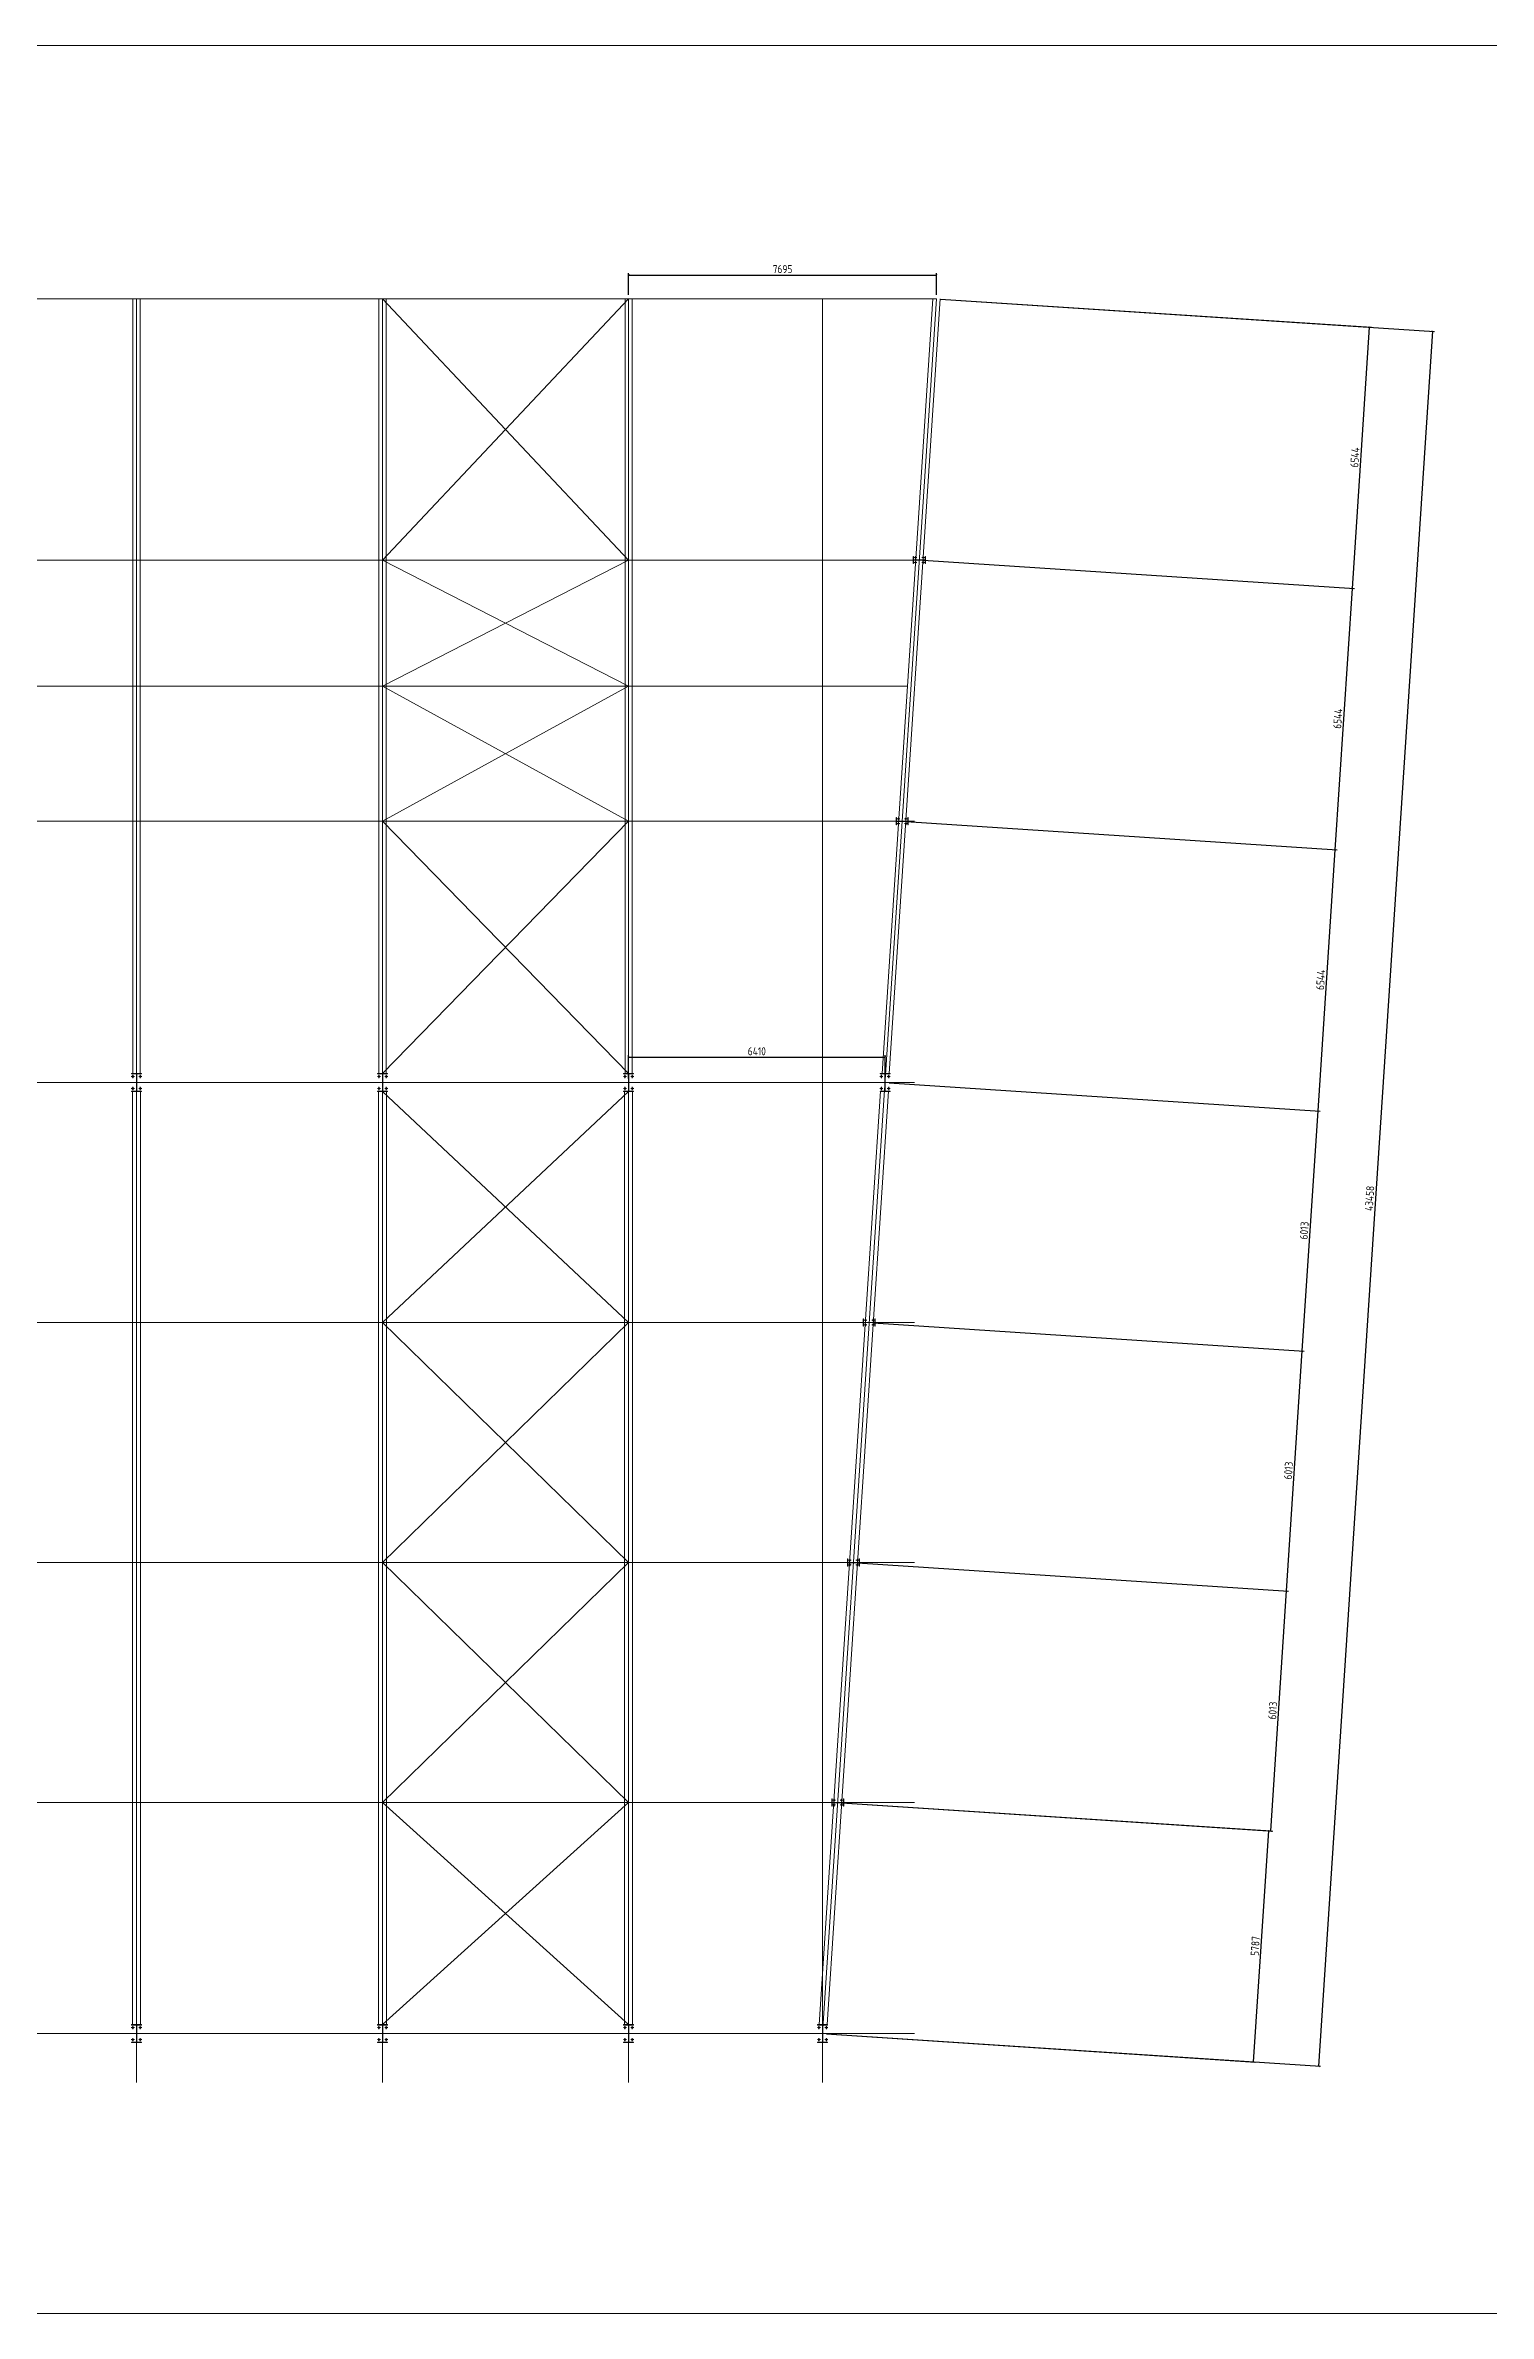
# Model space of a CAD drawing. Extents: x 485428 to 797698, y 56414 to 211814.
# Drawn here: x 521506 to 557583, y 98414 to 155114 of the extents above; entities that cross this region are included whole.
import ezdxf

# ---------------------------------------------------------------- set-up
doc = ezdxf.new("R2010")
doc.units = 0
doc.header["$LTSCALE"] = 1000
doc.header["$MEASUREMENT"] = 0
doc.layers.add('DOTE', color=1, linetype='Continuous')
doc.styles.get("Standard").update_dxf_attribs({"font": 'gbenor.shx', "bigfont": 'gbcbig.shx'})
doc.dimstyles.get("Standard").update_dxf_attribs({"dimscale": 100, "dimtxt": 2, "dimasz": 0.4, "dimexe": 0.5, "dimexo": 1, "dimgap": 0.5, "dimtad": 1, "dimdec": 0, "dimzin": 0, "dimdsep": 46, "dimtxsty": 'Standard', "dimblk": 'ARCHTICK', "dimcen": 0.09, "dimadec": 0, "dimazin": 0, "dimtfac": 1, "dimtdec": 0, "dimtix": 1, "dimtmove": 2, "dimatfit": 3, "dimfxl": 1, "dimtolj": 1, "dimtzin": 0, "dimarcsym": 0})

# ---------------------------------------------------------------- blocks, each defined once
blk = doc.blocks.new('_ArchTick')
at = {"color": 0, "linetype": 'ByBlock', "const_width": 0.4}
blk.add_lwpolyline([(-0.5, -0.5), (0.5, 0.5)], dxfattribs=at)
blk = doc.blocks.new('*D20')
at = {"color": 3, "lineweight": -2}
for p, q in [((543880, 148773), (556229, 147962)), ((556179, 147966), (553334, 104601)), ((541035, 105408), (553384, 104597))]:
    blk.add_line(p, q, dxfattribs=at)
at = {"layer": 'Defpoints', "color": 0}
for p in [(543781, 148779), (540935, 105414), (553334, 104601)]:
    blk.add_point(p, dxfattribs=at)
at = {"color": 3, "lineweight": -2, "xscale": 40, "yscale": 40, "zscale": 40}
for p, rotation in [((556179, 147966), 86.24591067450318), ((553334, 104601), 266.2459106745032)]:
    blk.add_blockref('_ArchTick', p, dxfattribs=dict(at, rotation=rotation))
at = {"color": 0, "lineweight": 15, "insert": (554607, 126293), "char_height": 200, "attachment_point": 5, "rotation": 86.2459}
blk.add_mtext('\\A1;43458', dxfattribs=at)
blk = doc.blocks.new('*D21')
at = {"color": 3, "lineweight": -2}
for p, q in [((536085, 129289), (536085, 129869)), ((542495, 129289), (542495, 129869)), ((536085, 129819), (542495, 129819))]:
    blk.add_line(p, q, dxfattribs=at)
at = {"layer": 'Defpoints', "color": 0}
for p in [(542495, 129819), (536085, 129189), (542495, 129189)]:
    blk.add_point(p, dxfattribs=at)
at = {"color": 3, "lineweight": -2, "xscale": 40, "yscale": 40, "zscale": 40, "rotation": 180}
blk.add_blockref('_ArchTick', (536085, 129819), dxfattribs=at)
at = {"color": 3, "lineweight": -2, "xscale": 40, "yscale": 40, "zscale": 40}
blk.add_blockref('_ArchTick', (542495, 129819), dxfattribs=at)
at = {"color": 0, "lineweight": 15, "insert": (539290, 129969), "char_height": 200, "attachment_point": 5}
blk.add_mtext('\\A1;6410', dxfattribs=at)
blk = doc.blocks.new('*D22')
at = {"color": 3, "lineweight": -2}
for p, q in [((541414, 111183), (552138, 110479)), ((551709, 104707), (552088, 110482)), ((541035, 105408), (551759, 104704))]:
    blk.add_line(p, q, dxfattribs=at)
at = {"layer": 'Defpoints', "color": 0}
for p in [(541314, 111189), (552088, 110482), (540935, 105414)]:
    blk.add_point(p, dxfattribs=at)
at = {"color": 3, "lineweight": -2, "xscale": 40, "yscale": 40, "zscale": 40}
for p, rotation in [((552088, 110482), 86.24591067450358), ((551709, 104707), 266.2459106745036)]:
    blk.add_blockref('_ArchTick', p, dxfattribs=dict(at, rotation=rotation))
at = {"color": 0, "lineweight": 15, "insert": (551749, 107604), "char_height": 200, "attachment_point": 5, "rotation": 86.2459}
blk.add_mtext('\\A1;5787', dxfattribs=at)
blk = doc.blocks.new('*D23')
at = {"color": 3, "lineweight": -2}
for p, q in [((541808, 117183), (552581, 116476)), ((552138, 110479), (552531, 116479)), ((541414, 111183), (552188, 110476))]:
    blk.add_line(p, q, dxfattribs=at)
at = {"layer": 'Defpoints', "color": 0}
for p in [(541708, 117189), (552531, 116479), (541314, 111189)]:
    blk.add_point(p, dxfattribs=at)
at = {"color": 3, "lineweight": -2, "xscale": 40, "yscale": 40, "zscale": 40}
for p, rotation in [((552531, 116479), 86.24591067447895), ((552138, 110479), 266.245910674479)]:
    blk.add_blockref('_ArchTick', p, dxfattribs=dict(at, rotation=rotation))
at = {"color": 0, "lineweight": 15, "insert": (552185, 113489), "char_height": 200, "attachment_point": 5, "rotation": 86.2459}
blk.add_mtext('\\A1;6013', dxfattribs=at)
blk = doc.blocks.new('*D24')
at = {"color": 3, "lineweight": -2}
for p, q in [((542201, 123183), (552975, 122476)), ((552531, 116479), (552925, 122479)), ((541808, 117183), (552581, 116476))]:
    blk.add_line(p, q, dxfattribs=at)
at = {"layer": 'Defpoints', "color": 0}
for p in [(542102, 123189), (552925, 122479), (541708, 117189)]:
    blk.add_point(p, dxfattribs=at)
at = {"color": 3, "lineweight": -2, "xscale": 40, "yscale": 40, "zscale": 40}
for p, rotation in [((552925, 122479), 86.24591067447895), ((552531, 116479), 266.245910674479)]:
    blk.add_blockref('_ArchTick', p, dxfattribs=dict(at, rotation=rotation))
at = {"color": 0, "lineweight": 15, "insert": (552579, 119489), "char_height": 200, "attachment_point": 5, "rotation": 86.2459}
blk.add_mtext('\\A1;6013', dxfattribs=at)
blk = doc.blocks.new('*D25')
at = {"color": 3, "lineweight": -2}
for p, q in [((542595, 129183), (553369, 128476)), ((552925, 122479), (553319, 128479)), ((542201, 123183), (552975, 122476))]:
    blk.add_line(p, q, dxfattribs=at)
at = {"layer": 'Defpoints', "color": 0}
for p in [(542495, 129189), (553319, 128479), (542102, 123189)]:
    blk.add_point(p, dxfattribs=at)
at = {"color": 3, "lineweight": -2, "xscale": 40, "yscale": 40, "zscale": 40}
for p, rotation in [((553319, 128479), 86.24591067447895), ((552925, 122479), 266.245910674479)]:
    blk.add_blockref('_ArchTick', p, dxfattribs=dict(at, rotation=rotation))
at = {"color": 0, "lineweight": 15, "insert": (552972, 125489), "char_height": 200, "attachment_point": 5, "rotation": 86.2459}
blk.add_mtext('\\A1;6013', dxfattribs=at)
blk = doc.blocks.new('*D26')
at = {"color": 3, "lineweight": -2}
for p, q in [((543024, 135713), (553797, 135006)), ((553319, 128479), (553747, 135009)), ((542595, 129183), (553369, 128476))]:
    blk.add_line(p, q, dxfattribs=at)
at = {"layer": 'Defpoints', "color": 0}
for p in [(542924, 135719), (553747, 135009), (542495, 129189)]:
    blk.add_point(p, dxfattribs=at)
at = {"color": 3, "lineweight": -2, "xscale": 40, "yscale": 40, "zscale": 40}
for p, rotation in [((553747, 135009), 86.24591067447895), ((553319, 128479), 266.245910674479)]:
    blk.add_blockref('_ArchTick', p, dxfattribs=dict(at, rotation=rotation))
at = {"color": 0, "lineweight": 15, "insert": (553383, 131754), "char_height": 200, "attachment_point": 5, "rotation": 86.2459}
blk.add_mtext('\\A1;6544', dxfattribs=at)
blk = doc.blocks.new('*D27')
at = {"color": 3, "lineweight": -2}
for p, q in [((543452, 142243), (554226, 141536)), ((553747, 135009), (554176, 141539)), ((543024, 135713), (553797, 135006))]:
    blk.add_line(p, q, dxfattribs=at)
at = {"layer": 'Defpoints', "color": 0}
for p in [(543352, 142249), (554176, 141539), (542924, 135719)]:
    blk.add_point(p, dxfattribs=at)
at = {"color": 3, "lineweight": -2, "xscale": 40, "yscale": 40, "zscale": 40}
for p, rotation in [((554176, 141539), 86.24591067447895), ((553747, 135009), 266.245910674479)]:
    blk.add_blockref('_ArchTick', p, dxfattribs=dict(at, rotation=rotation))
at = {"color": 0, "lineweight": 15, "insert": (553812, 138284), "char_height": 200, "attachment_point": 5, "rotation": 86.2459}
blk.add_mtext('\\A1;6544', dxfattribs=at)
blk = doc.blocks.new('*D28')
at = {"color": 3, "lineweight": -2}
for p, q in [((543880, 148773), (554654, 148066)), ((554176, 141539), (554604, 148069)), ((543452, 142243), (554226, 141536))]:
    blk.add_line(p, q, dxfattribs=at)
at = {"layer": 'Defpoints', "color": 0}
for p in [(543781, 148779), (554604, 148069), (543352, 142249)]:
    blk.add_point(p, dxfattribs=at)
at = {"color": 3, "lineweight": -2, "xscale": 40, "yscale": 40, "zscale": 40}
for p, rotation in [((554604, 148069), 86.24591067447895), ((554176, 141539), 266.245910674479)]:
    blk.add_blockref('_ArchTick', p, dxfattribs=dict(at, rotation=rotation))
at = {"color": 0, "lineweight": 15, "insert": (554240, 144814), "char_height": 200, "attachment_point": 5, "rotation": 86.2459}
blk.add_mtext('\\A1;6544', dxfattribs=at)
blk = doc.blocks.new('*D3357')
at = {"color": 0, "lineweight": -2}
for p, q in [((536085, 148879), (536085, 149421)), ((536085, 149371), (543781, 149371)), ((543781, 148879), (543781, 149421))]:
    blk.add_line(p, q, dxfattribs=at)
at = {"layer": 'Defpoints', "color": 0}
for p in [(543781, 149371), (536085, 148779), (543781, 148779)]:
    blk.add_point(p, dxfattribs=at)
at = {"color": 0, "lineweight": -2, "xscale": 40, "yscale": 40, "zscale": 40, "rotation": 180}
blk.add_blockref('_ArchTick', (536085, 149371), dxfattribs=at)
at = {"color": 0, "lineweight": -2, "xscale": 40, "yscale": 40, "zscale": 40}
blk.add_blockref('_ArchTick', (543781, 149371), dxfattribs=at)
at = {"color": 0, "lineweight": 15, "insert": (539933, 149521), "char_height": 200, "attachment_point": 5}
blk.add_mtext('\\A1;7695', dxfattribs=at)

msp = doc.modelspace()

# ---------------------------------------------------------------- linework, layer by layer
at = {"color": 6, "lineweight": 15}
for p, q in [((536085.3, 142249.1), (529935.3, 148779.1)), ((536085.3, 148779.1), (529935.3, 142249.1)), ((529935.3, 139094.8), (536085.3, 142249.1)), ((529935.3, 142249.1), (536085.3, 139095.6)), ((536085.3, 139095.6), (529935.3, 135719.1)), ((536085.3, 135719.1), (529935.3, 139094.8)), ((529935.3, 129414.1), (536085.3, 135719.1)), ((529935.3, 135719.1), (536085.3, 129414.1)), ((536085.3, 123189.1), (529935.3, 128964.1)), ((536085.3, 128964.1), (529935.3, 123189.1)), ((529935.3, 117189.1), (536085.3, 123189.1)), ((529935.3, 123189.1), (536085.3, 117189.1)), ((536085.3, 111189.1), (529935.3, 117189.1)), ((536085.3, 117189.1), (529935.3, 111189.1)), ((529935.3, 105639.1), (536085.3, 111189.1)), ((529935.3, 111189.1), (536085.3, 105639.1))]:
    msp.add_line(p, q, dxfattribs=at)
at = {"lineweight": 15}
msp.add_line((540935.3, 105414.1), (543780.7, 148779.1), dxfattribs=at)
at = {"color": 4, "lineweight": 15}
for p, q in [((542419.9, 129414.1), (543690.5, 148779.1)), ((542600.2, 129414.1), (543870.9, 148779.1)), ((543202.2, 142159.1), (543202.2, 142339.1)), ((543202.2, 142339.1), (543210.2, 142339.1)), ((543210.2, 142339.1), (543210.2, 142159.1)), ((543502.2, 142339.1), (543494.2, 142339.1)), ((543494.2, 142339.1), (543494.2, 142159.1)), ((543502.2, 142159.1), (543502.2, 142339.1)), ((543210.2, 142159.1), (543202.2, 142159.1)), ((543494.2, 142252.1), (543210.2, 142252.1)), ((543494.2, 142246.1), (543210.2, 142246.1)), ((543494.2, 142159.1), (543502.2, 142159.1)), ((542773.8, 135629.1), (542773.8, 135809.1)), ((542773.8, 135809.1), (542781.8, 135809.1)), ((542781.8, 135629.1), (542773.8, 135629.1)), ((542781.8, 135809.1), (542781.8, 135629.1)), ((543065.8, 135722.1), (542781.8, 135722.1)), ((543065.8, 135716.1), (542781.8, 135716.1)), ((543073.8, 135809.1), (543065.8, 135809.1)), ((543065.8, 135809.1), (543065.8, 135629.1)), ((543065.8, 135629.1), (543073.8, 135629.1)), ((543073.8, 135629.1), (543073.8, 135809.1)), ((523785.3, 129414.1), (523660.3, 129414.1)), ((523660.3, 129414.1), (523660.3, 129404.1)), ((523660.3, 129404.1), (523910.3, 129404.1)), ((523782.3, 129404.1), (523782.3, 128974.1)), ((523910.3, 129414.1), (523785.3, 129414.1)), ((523788.3, 129404.1), (523788.3, 128974.1)), ((523910.3, 129404.1), (523910.3, 129414.1)), ((529935.3, 129414.1), (529810.3, 129414.1)), ((529810.3, 129414.1), (529810.3, 129404.1)), ((529810.3, 129404.1), (530060.3, 129404.1)), ((529932.3, 129404.1), (529932.3, 128974.1)), ((530060.3, 129414.1), (529935.3, 129414.1)), ((529938.3, 129404.1), (529938.3, 128974.1)), ((530060.3, 129404.1), (530060.3, 129414.1)), ((536085.3, 129414.1), (535960.3, 129414.1)), ((535960.3, 129414.1), (535960.3, 129404.1)), ((535960.3, 129404.1), (536210.3, 129404.1)), ((536082.3, 129404.1), (536082.3, 128974.1)), ((536210.3, 129414.1), (536085.3, 129414.1)), ((536088.3, 129404.1), (536088.3, 128974.1)), ((536210.3, 129404.1), (536210.3, 129414.1)), ((542495.3, 129414.1), (542370.3, 129414.1)), ((542370.3, 129414.1), (542370.3, 129404.1)), ((542370.3, 129404.1), (542620.3, 129404.1)), ((542492.3, 129404.1), (542492.3, 128974.1)), ((542620.3, 129414.1), (542495.3, 129414.1)), ((542498.3, 129404.1), (542498.3, 128974.1)), ((542620.3, 129404.1), (542620.3, 129414.1)), ((523660.3, 128964.1), (523660.3, 128974.1)), ((523660.3, 128974.1), (523910.3, 128974.1)), ((523785.3, 128964.1), (523660.3, 128964.1)), ((523910.3, 128964.1), (523785.3, 128964.1)), ((523910.3, 128974.1), (523910.3, 128964.1)), ((529810.3, 128964.1), (529810.3, 128974.1)), ((529810.3, 128974.1), (530060.3, 128974.1)), ((529935.3, 128964.1), (529810.3, 128964.1)), ((530060.3, 128964.1), (529935.3, 128964.1)), ((530060.3, 128974.1), (530060.3, 128964.1)), ((535960.3, 128964.1), (535960.3, 128974.1)), ((535960.3, 128974.1), (536210.3, 128974.1)), ((536085.3, 128964.1), (535960.3, 128964.1)), ((536210.3, 128964.1), (536085.3, 128964.1)), ((536210.3, 128974.1), (536210.3, 128964.1)), ((540849.8, 105639.1), (542381, 128974.1)), ((541050.3, 105639.1), (542581.4, 128974.1)), ((542370.3, 128964.1), (542370.3, 128974.1)), ((542370.3, 128974.1), (542620.3, 128974.1)), ((542495.3, 128964.1), (542370.3, 128964.1)), ((542620.3, 128964.1), (542495.3, 128964.1)), ((542620.3, 128974.1), (542620.3, 128964.1)), ((541951.6, 123099.1), (541951.6, 123279.1)), ((541951.6, 123279.1), (541959.6, 123279.1)), ((541959.6, 123099.1), (541951.6, 123099.1)), ((541959.6, 123279.1), (541959.6, 123099.1)), ((542243.6, 123192.1), (541959.6, 123192.1)), ((542243.6, 123186.1), (541959.6, 123186.1)), ((542251.6, 123279.1), (542243.6, 123279.1)), ((542243.6, 123279.1), (542243.6, 123099.1)), ((542243.6, 123099.1), (542251.6, 123099.1)), ((542251.6, 123099.1), (542251.6, 123279.1)), ((541557.9, 117099.1), (541557.9, 117279.1)), ((541557.9, 117279.1), (541565.9, 117279.1)), ((541565.9, 117099.1), (541557.9, 117099.1)), ((541565.9, 117279.1), (541565.9, 117099.1)), ((541849.9, 117192.1), (541565.9, 117192.1)), ((541849.9, 117186.1), (541565.9, 117186.1)), ((541857.9, 117279.1), (541849.9, 117279.1)), ((541849.9, 117279.1), (541849.9, 117099.1)), ((541849.9, 117099.1), (541857.9, 117099.1)), ((541857.9, 117099.1), (541857.9, 117279.1)), ((541164.2, 111099.1), (541164.2, 111279.1)), ((541164.2, 111279.1), (541172.2, 111279.1)), ((541172.2, 111279.1), (541172.2, 111099.1)), ((541456.2, 111192.1), (541172.2, 111192.1)), ((541456.2, 111186.1), (541172.2, 111186.1)), ((541464.2, 111279.1), (541456.2, 111279.1)), ((541456.2, 111279.1), (541456.2, 111099.1)), ((541464.2, 111099.1), (541464.2, 111279.1)), ((541172.2, 111099.1), (541164.2, 111099.1)), ((541456.2, 111099.1), (541464.2, 111099.1)), ((523785.3, 105639.1), (523660.3, 105639.1)), ((523660.3, 105639.1), (523660.3, 105629.1)), ((523660.3, 105629.1), (523910.3, 105629.1)), ((523782.3, 105629.1), (523782.3, 105199.1)), ((523910.3, 105639.1), (523785.3, 105639.1)), ((523788.3, 105629.1), (523788.3, 105199.1)), ((523910.3, 105629.1), (523910.3, 105639.1)), ((529935.3, 105639.1), (529810.3, 105639.1)), ((529810.3, 105639.1), (529810.3, 105629.1)), ((529810.3, 105629.1), (530060.3, 105629.1)), ((529932.3, 105629.1), (529932.3, 105199.1)), ((530060.3, 105639.1), (529935.3, 105639.1)), ((529938.3, 105629.1), (529938.3, 105199.1)), ((530060.3, 105629.1), (530060.3, 105639.1)), ((536085.3, 105639.1), (535960.3, 105639.1)), ((535960.3, 105639.1), (535960.3, 105629.1)), ((535960.3, 105629.1), (536210.3, 105629.1)), ((536082.3, 105629.1), (536082.3, 105199.1)), ((536210.3, 105639.1), (536085.3, 105639.1)), ((536088.3, 105629.1), (536088.3, 105199.1)), ((536210.3, 105629.1), (536210.3, 105639.1)), ((540935.3, 105639.1), (540810.3, 105639.1)), ((540810.3, 105639.1), (540810.3, 105629.1)), ((540810.3, 105629.1), (541060.3, 105629.1)), ((540932.3, 105629.1), (540932.3, 105199.1)), ((541060.3, 105639.1), (540935.3, 105639.1)), ((540938.3, 105629.1), (540938.3, 105199.1)), ((541060.3, 105629.1), (541060.3, 105639.1)), ((523660.3, 105189.1), (523660.3, 105199.1)), ((523660.3, 105199.1), (523910.3, 105199.1)), ((523785.3, 105189.1), (523660.3, 105189.1)), ((523910.3, 105189.1), (523785.3, 105189.1)), ((523910.3, 105199.1), (523910.3, 105189.1)), ((529810.3, 105189.1), (529810.3, 105199.1)), ((529810.3, 105199.1), (530060.3, 105199.1)), ((529935.3, 105189.1), (529810.3, 105189.1)), ((530060.3, 105189.1), (529935.3, 105189.1)), ((530060.3, 105199.1), (530060.3, 105189.1)), ((535960.3, 105189.1), (535960.3, 105199.1)), ((535960.3, 105199.1), (536210.3, 105199.1)), ((536085.3, 105189.1), (535960.3, 105189.1)), ((536210.3, 105189.1), (536085.3, 105189.1)), ((536210.3, 105199.1), (536210.3, 105189.1)), ((540810.3, 105189.1), (540810.3, 105199.1)), ((540810.3, 105199.1), (541060.3, 105199.1)), ((540935.3, 105189.1), (540810.3, 105189.1)), ((541060.3, 105189.1), (540935.3, 105189.1)), ((541060.3, 105199.1), (541060.3, 105189.1))]:
    msp.add_line(p, q, dxfattribs=at)
at = {"color": 2, "lineweight": 15}
for p, q in [((523695.3, 142249.1), (523875.3, 142249.1)), ((529845.3, 142249.1), (536175.3, 142249.1)), ((505425.3, 139091.6), (543055.2, 139096.6)), ((523695.3, 135719.1), (523875.3, 135719.1)), ((529845.3, 135719.1), (536175.3, 135719.1)), ((505335.3, 129189.1), (542492.3, 129189.1)), ((505335.3, 123189.1), (541951.6, 123189.1)), ((505335.3, 117189.1), (541557.9, 117189.1)), ((505335.3, 111189.1), (541164.2, 111189.1)), ((505338.3, 105414.1), (540932.3, 105414.1))]:
    msp.add_line(p, q, dxfattribs=at)
at = {"lineweight": 15}
msp.add_lwpolyline([(485428.1, 155114.2), (565618.1, 155114.2), (565618.1, 98414.2), (485428.1, 98414.2)], close=True, dxfattribs=at)
for centre, radius in [((543257.2, 142309.1), 14.5), ((543447.2, 142309.1), 14.5), ((543257.2, 142189.1), 14.5), ((543447.2, 142189.1), 14.5), ((542828.8, 135779.1), 14.5), ((542828.8, 135659.1), 14.5), ((543018.8, 135779.1), 14.5), ((543018.8, 135659.1), 14.5), ((523692.8, 129339.1), 19), ((523877.8, 129339.1), 19), ((529842.8, 129339.1), 19), ((530027.8, 129339.1), 19), ((535992.8, 129339.1), 19), ((536177.8, 129339.1), 19), ((542402.8, 129339.1), 19), ((542587.8, 129339.1), 19), ((523692.8, 129039.1), 19), ((523877.8, 129039.1), 19), ((529842.8, 129039.1), 19), ((530027.8, 129039.1), 19), ((535992.8, 129039.1), 19), ((536177.8, 129039.1), 19), ((542402.8, 129039.1), 19), ((542587.8, 129039.1), 19), ((542006.6, 123249.1), 14.5), ((542006.6, 123129.1), 14.5), ((542196.6, 123249.1), 14.5), ((542196.6, 123129.1), 14.5), ((541612.9, 117249.1), 14.5), ((541612.9, 117129.1), 14.5), ((541802.9, 117249.1), 14.5), ((541802.9, 117129.1), 14.5), ((541219.2, 111249.1), 14.5), ((541219.2, 111129.1), 14.5), ((541409.2, 111249.1), 14.5), ((541409.2, 111129.1), 14.5), ((523692.8, 105564.1), 19), ((523877.8, 105564.1), 19), ((529842.8, 105564.1), 19), ((530027.8, 105564.1), 19), ((535992.8, 105564.1), 19), ((536177.8, 105564.1), 19), ((540842.8, 105564.1), 19), ((541027.8, 105564.1), 19), ((523692.8, 105264.1), 19), ((523877.8, 105264.1), 19), ((529842.8, 105264.1), 19), ((530027.8, 105264.1), 19), ((535992.8, 105264.1), 19), ((536177.8, 105264.1), 19), ((540842.8, 105264.1), 19), ((541027.8, 105264.1), 19)]:
    msp.add_circle(centre, radius, dxfattribs=at)
at = {"layer": 'DOTE', "lineweight": 15}
for p, q in [((504335.3, 148779.1), (543780.7, 148779.1)), ((523785.3, 104189.1), (523785.3, 148779.1)), ((529935.3, 104189.1), (529935.3, 148779.1)), ((536085.3, 104189.1), (536085.3, 148779.1)), ((540935.3, 104189.1), (540935.3, 148779.1)), ((504335.3, 142249.1), (543352.2, 142249.1)), ((504335.3, 135719.1), (543235.3, 135719.1)), ((504335.3, 129189.1), (543235.3, 129189.1)), ((504335.3, 123189.1), (543235.3, 123189.1)), ((504335.3, 117189.1), (543235.3, 117189.1)), ((504335.3, 111189.1), (543235.3, 111189.1)), ((504335.3, 105414.1), (543235.3, 105414.1))]:
    msp.add_line(p, q, dxfattribs=at)
at = {"layer": 'DOTE', "color": 4, "lineweight": 15}
for p, q in [((523695.3, 129404.1), (523695.3, 148779.1)), ((523875.3, 129404.1), (523875.3, 148779.1)), ((529845.3, 129404.1), (529845.3, 148779.1)), ((530025.3, 129404.1), (530025.3, 148779.1)), ((535995.3, 129404.1), (535995.3, 148779.1)), ((536175.3, 129404.1), (536175.3, 148779.1)), ((523685.3, 105639.1), (523685.3, 128974.1)), ((523885.3, 105639.1), (523885.3, 128974.1)), ((529835.3, 105639.1), (529835.3, 128974.1)), ((530035.3, 105639.1), (530035.3, 128974.1)), ((535985.3, 105639.1), (535985.3, 128974.1)), ((536185.3, 105639.1), (536185.3, 128974.1))]:
    msp.add_line(p, q, dxfattribs=at)
at = {"layer": 'DOTE', "color": 0, "lineweight": 15}
for p, q in [((543257.2, 142274.6), (543257.2, 142343.6)), ((543447.2, 142274.6), (543447.2, 142343.6)), ((543222.7, 142309.1), (543291.7, 142309.1)), ((543222.7, 142189.1), (543291.7, 142189.1)), ((543257.2, 142154.6), (543257.2, 142223.6)), ((543412.7, 142309.1), (543481.7, 142309.1)), ((543412.7, 142189.1), (543481.7, 142189.1)), ((543447.2, 142154.6), (543447.2, 142223.6)), ((542794.3, 135779.1), (542863.3, 135779.1)), ((542794.3, 135659.1), (542863.3, 135659.1)), ((542828.8, 135744.6), (542828.8, 135813.6)), ((542828.8, 135624.6), (542828.8, 135693.6)), ((542984.3, 135779.1), (543053.3, 135779.1)), ((542984.3, 135659.1), (543053.3, 135659.1)), ((543018.8, 135744.6), (543018.8, 135813.6)), ((543018.8, 135624.6), (543018.8, 135693.6)), ((523653.8, 129339.1), (523731.8, 129339.1)), ((523692.8, 129300.1), (523692.8, 129378.1)), ((523838.8, 129339.1), (523916.8, 129339.1)), ((523877.8, 129300.1), (523877.8, 129378.1)), ((529803.8, 129339.1), (529881.8, 129339.1)), ((529842.8, 129300.1), (529842.8, 129378.1)), ((529988.8, 129339.1), (530066.8, 129339.1)), ((530027.8, 129300.1), (530027.8, 129378.1)), ((535953.8, 129339.1), (536031.8, 129339.1)), ((535992.8, 129300.1), (535992.8, 129378.1)), ((536138.8, 129339.1), (536216.8, 129339.1)), ((536177.8, 129300.1), (536177.8, 129378.1)), ((542363.8, 129339.1), (542441.8, 129339.1)), ((542402.8, 129300.1), (542402.8, 129378.1)), ((542548.8, 129339.1), (542626.8, 129339.1)), ((542587.8, 129300.1), (542587.8, 129378.1)), ((523653.8, 129039.1), (523731.8, 129039.1)), ((523692.8, 129000.1), (523692.8, 129078.1)), ((523838.8, 129039.1), (523916.8, 129039.1)), ((523877.8, 129000.1), (523877.8, 129078.1)), ((529803.8, 129039.1), (529881.8, 129039.1)), ((529842.8, 129000.1), (529842.8, 129078.1)), ((529988.8, 129039.1), (530066.8, 129039.1)), ((530027.8, 129000.1), (530027.8, 129078.1)), ((535953.8, 129039.1), (536031.8, 129039.1)), ((535992.8, 129000.1), (535992.8, 129078.1)), ((536138.8, 129039.1), (536216.8, 129039.1)), ((536177.8, 129000.1), (536177.8, 129078.1)), ((542363.8, 129039.1), (542441.8, 129039.1)), ((542402.8, 129000.1), (542402.8, 129078.1)), ((542548.8, 129039.1), (542626.8, 129039.1)), ((542587.8, 129000.1), (542587.8, 129078.1)), ((541972.1, 123249.1), (542041.1, 123249.1)), ((541972.1, 123129.1), (542041.1, 123129.1)), ((542006.6, 123214.6), (542006.6, 123283.6)), ((542006.6, 123094.6), (542006.6, 123163.6)), ((542162.1, 123249.1), (542231.1, 123249.1)), ((542162.1, 123129.1), (542231.1, 123129.1)), ((542196.6, 123214.6), (542196.6, 123283.6)), ((542196.6, 123094.6), (542196.6, 123163.6)), ((541578.4, 117249.1), (541647.4, 117249.1)), ((541578.4, 117129.1), (541647.4, 117129.1)), ((541612.9, 117214.6), (541612.9, 117283.6)), ((541612.9, 117094.6), (541612.9, 117163.6)), ((541768.4, 117249.1), (541837.4, 117249.1)), ((541768.4, 117129.1), (541837.4, 117129.1)), ((541802.9, 117214.6), (541802.9, 117283.6)), ((541802.9, 117094.6), (541802.9, 117163.6)), ((541184.7, 111249.1), (541253.7, 111249.1)), ((541219.2, 111214.6), (541219.2, 111283.6)), ((541219.2, 111094.6), (541219.2, 111163.6)), ((541374.7, 111249.1), (541443.7, 111249.1)), ((541409.2, 111214.6), (541409.2, 111283.6)), ((541409.2, 111094.6), (541409.2, 111163.6)), ((541184.7, 111129.1), (541253.7, 111129.1)), ((541374.7, 111129.1), (541443.7, 111129.1)), ((523653.8, 105564.1), (523731.8, 105564.1)), ((523692.8, 105525.1), (523692.8, 105603.1)), ((523838.8, 105564.1), (523916.8, 105564.1)), ((523877.8, 105525.1), (523877.8, 105603.1)), ((529803.8, 105564.1), (529881.8, 105564.1)), ((529842.8, 105525.1), (529842.8, 105603.1)), ((529988.8, 105564.1), (530066.8, 105564.1)), ((530027.8, 105525.1), (530027.8, 105603.1)), ((535953.8, 105564.1), (536031.8, 105564.1)), ((535992.8, 105525.1), (535992.8, 105603.1)), ((536138.8, 105564.1), (536216.8, 105564.1)), ((536177.8, 105525.1), (536177.8, 105603.1)), ((540803.8, 105564.1), (540881.8, 105564.1)), ((540842.8, 105525.1), (540842.8, 105603.1)), ((540988.8, 105564.1), (541066.8, 105564.1)), ((541027.8, 105525.1), (541027.8, 105603.1)), ((523653.8, 105264.1), (523731.8, 105264.1)), ((523692.8, 105225.1), (523692.8, 105303.1)), ((523838.8, 105264.1), (523916.8, 105264.1)), ((523877.8, 105225.1), (523877.8, 105303.1)), ((529803.8, 105264.1), (529881.8, 105264.1)), ((529842.8, 105225.1), (529842.8, 105303.1)), ((529988.8, 105264.1), (530066.8, 105264.1)), ((530027.8, 105225.1), (530027.8, 105303.1)), ((535953.8, 105264.1), (536031.8, 105264.1)), ((535992.8, 105225.1), (535992.8, 105303.1)), ((536138.8, 105264.1), (536216.8, 105264.1)), ((536177.8, 105225.1), (536177.8, 105303.1)), ((540803.8, 105264.1), (540881.8, 105264.1)), ((540842.8, 105225.1), (540842.8, 105303.1)), ((540988.8, 105264.1), (541066.8, 105264.1)), ((541027.8, 105225.1), (541027.8, 105303.1))]:
    msp.add_line(p, q, dxfattribs=at)

# ---------------------------------------------------------------- dimensions: what is measured, and where the dimension line sits
at = {"lineweight": 15}
dim = msp.add_linear_dim(base=(543780.7, 149370.9), p1=(536085.3, 148779.1), p2=(543780.7, 148779.1), dimstyle='Standard', dxfattribs=at)
dim.commit()
dim.dimension.update_dxf_attribs({"geometry": '*D3357', "text_midpoint": (539933, 149520.9)})
for p1, p2, distance, picture, middle in [((543780.7, 148779.1), (540935.3, 105414.1), 12425.1, '*D20', (554606.7, 126292.9)), ((540935.3, 105414.1), (541314.2, 111189.1), -10796.8, '*D22', (551748.8, 107604.5))]:
    dim = msp.add_aligned_dim(p1=p1, p2=p2, distance=distance, dimstyle='Standard', override={"dimclrd": 3, "dimclre": 3}, dxfattribs=at)
    dim.commit()
    dim.dimension.update_dxf_attribs({"geometry": picture, "text_midpoint": middle})
for base, p1, p2, picture, middle in [((554604.3, 148068.9), (543352.2, 142249.1), (543780.7, 148779.1), '*D28', (554240.3, 144813.7)), ((554175.8, 141538.9), (542923.8, 135719.1), (543352.2, 142249.1), '*D27', (553811.9, 138283.7)), ((553747.3, 135008.9), (542495.3, 129189.1), (542923.8, 135719.1), '*D26', (553383.4, 131753.7)), ((553318.9, 128478.9), (542101.6, 123189.1), (542495.3, 129189.1), '*D25', (552972.3, 125488.7)), ((552925.2, 122478.9), (541707.9, 117189.1), (542101.6, 123189.1), '*D24', (552578.6, 119488.7)), ((552531.5, 116478.9), (541314.2, 111189.1), (541707.9, 117189.1), '*D23', (552185, 113488.7))]:
    dim = msp.add_linear_dim(base=base, p1=p1, p2=p2, angle=266.24591, dimstyle='Standard', override={"dimclrd": 3, "dimclre": 3}, dxfattribs=at)
    dim.commit()
    dim.dimension.update_dxf_attribs({"geometry": picture, "text_midpoint": middle})
dim = msp.add_linear_dim(base=(542495.3, 129818.9), p1=(536085.3, 129189.1), p2=(542495.3, 129189.1), dimstyle='Standard', override={"dimclrd": 3, "dimclre": 3}, dxfattribs=at)
dim.commit()
dim.dimension.update_dxf_attribs({"geometry": '*D21', "text_midpoint": (539290.3, 129968.9)})

doc.saveas('drawing.dxf')
